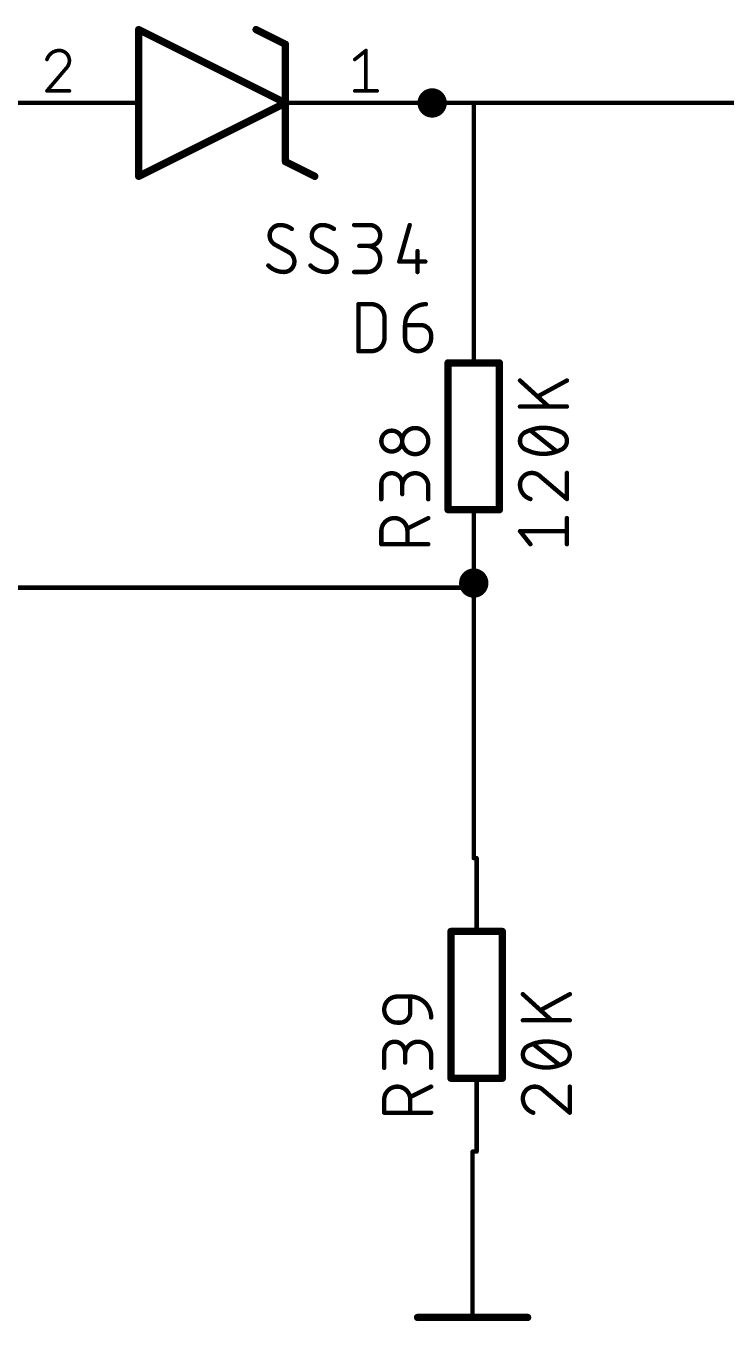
# Model space of a CAD drawing. Extents: x 3 to 264, y 2 to 181.
# Drawn here: x 79.61 to 103.86, y 38.97 to 83.81 of the extents above; entities that cross this region are included whole.
import ezdxf

# ---------------------------------------------------------------- set-up
doc = ezdxf.new("R2010")
doc.units = 0
for name, color, linetype in [('91', 122, 'CONTINUOUS'), ('94', 12, 'CONTINUOUS'), ('95', 251, 'CONTINUOUS'), ('96', 251, 'CONTINUOUS')]:
    doc.layers.add(name, color=color, linetype=linetype)

msp = doc.modelspace()

# ---------------------------------------------------------------- linework, layer by layer
at = {"layer": '91'}
for points, const_width in [([(93.68, 80.886, 1), (93.68, 81.394, 1), (93.68, 80.886)], 0.508), ([(93.68, 81.1781, 1), (93.68, 81.1019)], 0.0762), ([(93.68, 81.1781, 1), (93.68, 81.1019)], 0.0762), ([(95.1581, 81.14, 1), (95.0819, 81.14)], 0.0762), ([(95.12, 81.1019, 1), (95.12, 81.1781)], 0.0762), ([(95.0819, 74.68, 1), (95.1581, 74.68)], 0.0762), ([(95.12, 64.266, 1), (95.12, 64.774, 1), (95.12, 64.266)], 0.508), ([(95.1581, 64.52, 1), (95.0819, 64.52)], 0.0762), ([(95.1581, 64.52, 1), (95.0819, 64.52)], 0.0762), ([(95.0819, 64.36, 1), (95.1581, 64.36)], 0.0762), ([(95.12, 64.3219, 1), (95.12, 64.3981)], 0.0762), ([(95.12, 55.0381, 1), (95.12, 54.9619)], 0.0762), ([(95.0819, 55, 1), (95.1581, 55)], 0.0762), ([(95.22, 54.9619, 1), (95.22, 55.0381)], 0.0762), ([(95.1181, 44.84, 1), (95.0419, 44.84)], 0.0762), ([(95.08, 44.8781, 1), (95.08, 44.8019)], 0.0762), ([(95.22, 44.8019, 1), (95.22, 44.8781)], 0.0762), ([(95.0419, 41.64, 1), (95.1181, 41.64)], 0.0762)]:
    msp.add_lwpolyline(points, format="xyb", dxfattribs=dict(at, const_width=const_width))
at = {"layer": '91', "const_width": 0.1524}
for points in [[(93.68, 81.14), (95.12, 81.14)], [(106.48, 81.14), (93.68, 81.14)], [(95.12, 81.14), (95.12, 74.68)], [(95.12, 64.52), (95.12, 55)], [(95.12, 64.36), (95.12, 64.52)], [(78.68, 64.36), (95.12, 64.36)], [(95.12, 55), (95.22, 55)], [(95.08, 41.64), (95.08, 44.84)], [(95.08, 44.84), (95.22, 44.84)]]:
    msp.add_lwpolyline(points, dxfattribs=at)
at = {"layer": '94'}
for points, const_width in [([(83.52, 83.68), (83.52, 78.6)], 0.254), ([(83.52, 83.68), (88.6, 81.14)], 0.254), ([(88.6, 83.172), (87.584, 83.68)], 0.254), ([(88.6, 83.172), (88.6, 79.108)], 0.254), ([(78.44, 81.14), (83.52, 81.14)], 0.1524), ([(88.6, 81.14), (83.52, 78.6)], 0.254), ([(93.68, 81.14), (88.6, 81.14)], 0.1524), ([(89.616, 78.6), (88.6, 79.108)], 0.254), ([(95.12, 74.68), (95.12, 72.14)], 0.1524), ([(94.231, 72.14), (94.231, 67.06)], 0.254), ([(96.009, 72.14), (94.231, 72.14)], 0.254), ([(96.009, 67.06), (96.009, 72.14)], 0.254), ([(96.009, 67.06), (94.231, 67.06)], 0.254), ([(95.12, 64.52), (95.12, 67.06)], 0.1524), ([(95.22, 55), (95.22, 52.46)], 0.1524), ([(94.331, 52.46), (94.331, 47.38)], 0.254), ([(96.109, 52.46), (94.331, 52.46)], 0.254), ([(96.109, 47.38), (96.109, 52.46)], 0.254), ([(96.109, 47.38), (94.331, 47.38)], 0.254), ([(95.22, 44.84), (95.22, 47.38)], 0.1524), ([(95.08, 41.64), (95.08, 39.1)], 0.1524), ([(93.175, 39.1), (96.985, 39.1)], 0.254)]:
    msp.add_lwpolyline(points, dxfattribs=dict(at, const_width=const_width))
for points, const_width in [([(83.5835, 83.68, 1), (83.4565, 83.68)], 0.127), ([(83.5484, 83.7368, 1), (83.4916, 83.6232)], 0.127), ([(87.6124, 83.7368, 1), (87.5556, 83.6232)], 0.127), ([(88.6635, 83.172, 1), (88.5365, 83.172)], 0.127), ([(88.5716, 83.1152, 1), (88.6284, 83.2288)], 0.127), ([(83.52, 81.1019, 1), (83.52, 81.1781)], 0.0762), ([(88.6284, 81.0832, 1), (88.5716, 81.1968)], 0.127), ([(88.5716, 81.0832, 1), (88.6284, 81.1968)], 0.127), ([(88.6, 81.1781, 1), (88.6, 81.1019)], 0.0762), ([(93.68, 81.1019, 1), (93.68, 81.1781)], 0.0762), ([(88.6284, 79.1648, 1), (88.5716, 79.0512)], 0.127), ([(88.5365, 79.108, 1), (88.6635, 79.108)], 0.127), ([(83.4916, 78.6568, 1), (83.5484, 78.5432)], 0.127), ([(83.4565, 78.6, 1), (83.5835, 78.6)], 0.127), ([(89.5876, 78.5432, 1), (89.6444, 78.6568)], 0.127), ([(95.1581, 74.68, 1), (95.0819, 74.68)], 0.0762), ([(94.2945, 72.14, 1), (94.1675, 72.14)], 0.127), ([(94.231, 72.2035, 1), (94.231, 72.0765)], 0.127), ([(96.0725, 72.14, 1), (95.9455, 72.14)], 0.127), ([(96.009, 72.0765, 1), (96.009, 72.2035)], 0.127), ([(95.0819, 72.14, 1), (95.1581, 72.14)], 0.0762), ([(94.231, 67.1235, 1), (94.231, 66.9965)], 0.127), ([(94.1675, 67.06, 1), (94.2945, 67.06)], 0.127), ([(95.1581, 67.06, 1), (95.0819, 67.06)], 0.0762), ([(95.9455, 67.06, 1), (96.0725, 67.06)], 0.127), ([(96.009, 66.9965, 1), (96.009, 67.1235)], 0.127), ([(95.0819, 64.52, 1), (95.1581, 64.52)], 0.0762), ([(95.2581, 55, 1), (95.1819, 55)], 0.0762), ([(94.3945, 52.46, 1), (94.2675, 52.46)], 0.127), ([(94.331, 52.5235, 1), (94.331, 52.3965)], 0.127), ([(95.1819, 52.46, 1), (95.2581, 52.46)], 0.0762), ([(96.1725, 52.46, 1), (96.0455, 52.46)], 0.127), ([(96.109, 52.3965, 1), (96.109, 52.5235)], 0.127), ([(94.331, 47.4435, 1), (94.331, 47.3165)], 0.127), ([(94.2675, 47.38, 1), (94.3945, 47.38)], 0.127), ([(95.2581, 47.38, 1), (95.1819, 47.38)], 0.0762), ([(96.0455, 47.38, 1), (96.1725, 47.38)], 0.127), ([(96.109, 47.3165, 1), (96.109, 47.4435)], 0.127), ([(95.1819, 44.84, 1), (95.2581, 44.84)], 0.0762), ([(95.1181, 41.64, 1), (95.0419, 41.64)], 0.0762), ([(93.175, 39.1635, 1), (93.175, 39.0365)], 0.127), ([(95.0419, 39.1, 1), (95.1181, 39.1)], 0.0762), ([(96.985, 39.0365, 1), (96.985, 39.1635)], 0.127)]:
    msp.add_lwpolyline(points, format="xyb", dxfattribs=dict(at, const_width=const_width))
at = {"layer": '95'}
for points, const_width in [([(80.7705, 82.9561, 0.3252), (80.3436, 82.6457)], 0.127), ([(81.1197, 82.6069, 0.4142), (80.7705, 82.9561)], 0.127), ([(80.7705, 82.9879, 1), (80.7705, 82.9244)], 0.0635), ([(80.7705, 82.9244, 1), (80.7704, 82.9878)], 0.0635), ([(91.4201, 82.9561, 1), (91.3566, 82.9561)], 0.0635), ([(91.4082, 82.9313, 1), (91.3685, 82.9809)], 0.0635), ([(80.3134, 82.6554, 1), (80.3738, 82.6359)], 0.0635), ([(81.0033, 82.3352, 0.2053), (81.1197, 82.6069)], 0.127), ([(81.1514, 82.6068, 1), (81.088, 82.6069)], 0.0635), ([(81.088, 82.6069, 1), (81.1515, 82.6069)], 0.0635), ([(90.9805, 82.6704, 1), (91.0201, 82.6209)], 0.0635), ([(80.9814, 82.3582, 1), (81.0252, 82.3122)], 0.0635), ([(81.0275, 82.3146, 1), (80.9791, 82.3558)], 0.0635), ([(80.3436, 81.5909, 1), (80.3436, 81.5273)], 0.0635), ([(80.3194, 81.5797, 1), (80.3678, 81.5385)], 0.0635), ([(81.1197, 81.5273, 1), (81.1197, 81.5909)], 0.0635), ([(91.0003, 81.5909, 1), (91.0003, 81.5273)], 0.0635), ([(91.7764, 81.5273, 1), (91.7764, 81.5909)], 0.0635), ([(91.3566, 81.5591, 1), (91.4201, 81.5591)], 0.0635), ([(91.1636, 74.1738, 1), (91.0874, 74.1738)], 0.0762), ([(91.1255, 74.2119, 1), (91.1255, 74.1357)], 0.0762), ([(92.0286, 73.7222, 0.4142), (91.577, 74.1738)], 0.1524), ([(91.577, 74.2119, 1), (91.577, 74.1357)], 0.0762), ([(91.577, 74.1357, 1), (91.577, 74.2119)], 0.0762), ([(93.4632, 74.1738, 0.4142), (92.7407, 73.4513)], 0.1524), ([(93.4632, 74.1357, 1), (93.4632, 74.2119)], 0.0762), ([(92.0667, 73.7222, 1), (91.9905, 73.7222)], 0.0762), ([(91.9905, 73.7222, 1), (92.0667, 73.7222)], 0.0762), ([(92.7407, 73.4894, 1), (92.7407, 73.4132)], 0.0762), ([(92.7788, 73.4513, 1), (92.7026, 73.4513)], 0.0762), ([(92.7026, 73.4513, 1), (92.7788, 73.4513)], 0.0762), ([(93.6438, 73.0901, 0.4142), (93.2826, 73.4513)], 0.1524), ([(93.2826, 73.4894, 1), (93.2826, 73.4132)], 0.0762), ([(93.2826, 73.4132, 1), (93.2826, 73.4894)], 0.0762), ([(93.6819, 73.0901, 1), (93.6057, 73.0901)], 0.0762), ([(93.6057, 73.0901, 1), (93.6819, 73.0901)], 0.0762), ([(91.577, 72.5482, 0.4142), (92.0286, 72.9998)], 0.1524), ([(92.0667, 72.9998, 1), (91.9905, 72.9998)], 0.0762), ([(91.9905, 72.9998, 1), (92.0667, 72.9998)], 0.0762), ([(92.7407, 72.9998, 1), (93.6438, 72.9998)], 0.1524), ([(92.7788, 72.9998, 1), (92.7026, 72.9998)], 0.0762), ([(92.7026, 72.9998, 1), (92.7788, 72.9998)], 0.0762), ([(93.6819, 72.9998, 1), (93.6057, 72.9998)], 0.0762), ([(93.6057, 72.9998, 1), (93.6819, 72.9998)], 0.0762), ([(91.1255, 72.5863, 1), (91.1255, 72.5101)], 0.0762), ([(91.0874, 72.5482, 1), (91.1636, 72.5482)], 0.0762), ([(91.577, 72.5863, 1), (91.577, 72.5101)], 0.0762), ([(91.577, 72.5101, 1), (91.577, 72.5863)], 0.0762), ([(93.0936, 69.8864, 1), (93.0936, 68.9833)], 0.1524), ([(93.0936, 68.9833, 1), (93.0936, 69.8864)], 0.1524), ([(93.0936, 69.9245, 1), (93.0936, 69.8483)], 0.0762), ([(93.0936, 69.8483, 1), (93.0936, 69.9245)], 0.0762), ([(92.2808, 69.7961, 1), (92.2808, 69.0736)], 0.1524), ([(92.2808, 69.0736, 1), (92.2808, 69.7961)], 0.1524), ([(92.2808, 69.8342, 1), (92.2808, 69.758)], 0.0762), ([(92.2808, 69.758, 1), (92.2808, 69.8342)], 0.0762), ([(92.2808, 69.1117, 1), (92.2808, 69.0355)], 0.0762), ([(92.2808, 69.0355, 1), (92.2808, 69.1117)], 0.0762), ([(93.0936, 69.0214, 1), (93.0936, 68.9452)], 0.0762), ([(93.0936, 68.9452, 1), (93.0936, 69.0214)], 0.0762), ([(92.6421, 67.962, 1), (91.9196, 67.962)], 0.1524), ([(93.5452, 67.8717, 1), (92.6421, 67.8717)], 0.1524), ([(91.9577, 67.962, 1), (91.8815, 67.962)], 0.0762), ([(91.8815, 67.962, 1), (91.9577, 67.962)], 0.0762), ([(92.6802, 67.962, 1), (92.604, 67.962)], 0.0762), ([(92.604, 67.962, 1), (92.6802, 67.962)], 0.0762), ([(92.604, 67.8717, 1), (92.6802, 67.8717)], 0.0762), ([(93.5833, 67.8717, 1), (93.5071, 67.8717)], 0.0762), ([(93.5071, 67.8717, 1), (93.5833, 67.8717)], 0.0762), ([(91.8815, 67.4202, 1), (91.9577, 67.4202)], 0.0762), ([(92.604, 67.6008, 1), (92.6802, 67.6008)], 0.0762), ([(93.5071, 67.4202, 1), (93.5833, 67.4202)], 0.0762), ([(92.8227, 66.3178, 1), (91.9196, 66.3178)], 0.1524), ([(93.5622, 66.7352, 1), (93.5282, 66.8034)], 0.0762), ([(91.9577, 66.3178, 1), (91.8815, 66.3178)], 0.0762), ([(91.8815, 66.3178, 1), (91.9577, 66.3178)], 0.0762), ([(92.8608, 66.3178, 1), (92.7846, 66.3178)], 0.0762), ([(92.7846, 66.3178, 1), (92.8608, 66.3178)], 0.0762), ([(92.8057, 66.4421, 1), (92.8398, 66.374)], 0.0762), ([(91.9196, 65.9043, 1), (91.9196, 65.8281)], 0.0762), ([(93.5452, 65.8281, 1), (93.5452, 65.9043)], 0.0762), ([(91.8815, 65.8662, 1), (91.9577, 65.8662)], 0.0762), ([(92.7846, 65.8662, 1), (92.8608, 65.8662)], 0.0762), ([(92.4712, 50.2064, 1), (92.4712, 49.3033)], 0.1524), ([(92.4712, 50.2445, 1), (92.4712, 50.1683)], 0.0762), ([(92.4712, 50.1683, 1), (92.4712, 50.2445)], 0.0762), ([(92.9608, 50.2064, 1), (92.8846, 50.2064)], 0.0762), ([(93.6452, 49.4839, 0.4142), (92.9227, 50.2064)], 0.1524), ([(92.9227, 50.2445, 1), (92.9227, 50.1683)], 0.0762), ([(92.9227, 50.1683, 1), (92.9227, 50.2445)], 0.0762), ([(92.4712, 49.3414, 1), (92.4712, 49.2652)], 0.0762), ([(92.4712, 49.2652, 1), (92.4712, 49.3414)], 0.0762), ([(92.5615, 49.3033, 0.4142), (92.9227, 49.6645)], 0.1524), ([(92.5615, 49.3414, 1), (92.5615, 49.2652)], 0.0762), ([(92.5615, 49.2652, 1), (92.5615, 49.3414)], 0.0762), ([(92.9608, 49.6645, 1), (92.8846, 49.6645)], 0.0762), ([(92.8846, 49.6645, 1), (92.9608, 49.6645)], 0.0762), ([(93.6071, 49.4839, 1), (93.6833, 49.4839)], 0.0762), ([(92.7421, 48.282, 1), (92.0196, 48.282)], 0.1524), ([(93.6452, 48.1917, 1), (92.7421, 48.1917)], 0.1524), ([(92.0577, 48.282, 1), (91.9815, 48.282)], 0.0762), ([(91.9815, 48.282, 1), (92.0577, 48.282)], 0.0762), ([(92.7802, 48.282, 1), (92.704, 48.282)], 0.0762), ([(92.704, 48.282, 1), (92.7802, 48.282)], 0.0762), ([(92.704, 48.1917, 1), (92.7802, 48.1917)], 0.0762), ([(93.6833, 48.1917, 1), (93.6071, 48.1917)], 0.0762), ([(93.6071, 48.1917, 1), (93.6833, 48.1917)], 0.0762), ([(91.9815, 47.7402, 1), (92.0577, 47.7402)], 0.0762), ([(92.704, 47.9208, 1), (92.7802, 47.9208)], 0.0762), ([(93.6071, 47.7402, 1), (93.6833, 47.7402)], 0.0762), ([(92.9227, 46.6378, 1), (92.0196, 46.6378)], 0.1524), ([(93.6622, 47.0552, 1), (93.6282, 47.1234)], 0.0762), ([(92.0577, 46.6378, 1), (91.9815, 46.6378)], 0.0762), ([(91.9815, 46.6378, 1), (92.0577, 46.6378)], 0.0762), ([(92.9608, 46.6378, 1), (92.8846, 46.6378)], 0.0762), ([(92.8846, 46.6378, 1), (92.9608, 46.6378)], 0.0762), ([(92.9057, 46.7621, 1), (92.9398, 46.694)], 0.0762), ([(92.0196, 46.2243, 1), (92.0196, 46.1481)], 0.0762), ([(91.9815, 46.1862, 1), (92.0577, 46.1862)], 0.0762), ([(92.8846, 46.1862, 1), (92.9608, 46.1862)], 0.0762), ([(93.6452, 46.1481, 1), (93.6452, 46.2243)], 0.0762)]:
    msp.add_lwpolyline(points, format="xyb", dxfattribs=dict(at, const_width=const_width))
for points, const_width in [([(91.0003, 82.6457), (91.3884, 82.9561)], 0.127), ([(91.3884, 82.9561), (91.3884, 81.5591)], 0.127), ([(81.0033, 82.3352), (80.3436, 81.5591)], 0.127), ([(80.3436, 81.5591), (81.1197, 81.5591)], 0.127), ([(91.0003, 81.5591), (91.7764, 81.5591)], 0.127), ([(91.1255, 72.5482), (91.1255, 74.1738)], 0.1524), ([(91.1255, 74.1738), (91.577, 74.1738)], 0.1524), ([(92.0286, 73.7222), (92.0286, 72.9998)], 0.1524), ([(92.7407, 73.4513), (93.2826, 73.4513)], 0.1524), ([(92.7407, 72.9998), (92.7407, 73.4513)], 0.1524), ([(93.6438, 73.0901), (93.6438, 72.9998)], 0.1524), ([(91.577, 72.5482), (91.1255, 72.5482)], 0.1524), ([(91.9196, 67.4202), (91.9196, 67.962)], 0.1524), ([(92.6421, 67.962), (92.6421, 67.6008)], 0.1524), ([(93.5452, 67.4202), (93.5452, 67.8717)], 0.1524), ([(93.5452, 66.7693), (92.8227, 66.4081)], 0.1524), ([(91.9196, 65.8662), (91.9196, 66.3178)], 0.1524), ([(92.8227, 66.3178), (92.8227, 65.8662)], 0.1524), ([(93.5452, 65.8662), (91.9196, 65.8662)], 0.1524), ([(92.4712, 50.2064), (92.9227, 50.2064)], 0.1524), ([(92.9227, 50.2064), (92.9227, 49.6645)], 0.1524), ([(92.5615, 49.3033), (92.4712, 49.3033)], 0.1524), ([(92.0196, 47.7402), (92.0196, 48.282)], 0.1524), ([(92.7421, 48.282), (92.7421, 47.9208)], 0.1524), ([(93.6452, 47.7402), (93.6452, 48.1917)], 0.1524), ([(93.6452, 47.0893), (92.9227, 46.7281)], 0.1524), ([(92.0196, 46.1862), (92.0196, 46.6378)], 0.1524), ([(92.9227, 46.6378), (92.9227, 46.1862)], 0.1524), ([(93.6452, 46.1862), (92.0196, 46.1862)], 0.1524)]:
    msp.add_lwpolyline(points, dxfattribs=dict(at, const_width=const_width))
at = {"layer": '96'}
for points, const_width in [([(88.414, 76.9138, 0.4142), (88.0528, 76.5526)], 0.1524), ([(88.8204, 76.7783, 0.1623), (88.414, 76.9138)], 0.1524), ([(88.414, 76.9519, 1), (88.414, 76.8757)], 0.0762), ([(88.414, 76.8757, 1), (88.414, 76.9519)], 0.0762), ([(88.7976, 76.7479, 1), (88.8433, 76.8088)], 0.0762), ([(89.873, 76.9138, 0.4142), (89.5117, 76.5526)], 0.1524), ([(89.873, 76.9519, 1), (89.8729, 76.8757)], 0.0762), ([(90.2794, 76.7783, 0.1623), (89.873, 76.9138)], 0.1524), ([(89.8729, 76.8757, 1), (89.873, 76.9519)], 0.0762), ([(90.2565, 76.7479, 1), (90.3022, 76.8088)], 0.0762), ([(90.9776, 76.9519, 1), (90.9776, 76.8757)], 0.0762), ([(91.5194, 76.1913, 1), (91.5194, 76.9138)], 0.1524), ([(91.5194, 76.9519, 1), (91.5194, 76.8757)], 0.0762), ([(91.5194, 76.8757, 1), (91.5194, 76.9519)], 0.0762), ([(92.9386, 76.9033, 1), (92.8653, 76.9243)], 0.0762), ([(88.0528, 76.5526, 0.2656), (88.2334, 76.2365)], 0.1524), ([(88.0909, 76.5526, 1), (88.0147, 76.5526)], 0.0762), ([(88.0147, 76.5526, 1), (88.0909, 76.5526)], 0.0762), ([(88.2517, 76.2699, 1), (88.2152, 76.203)], 0.0762), ([(88.2141, 76.2036, 1), (88.2528, 76.2693)], 0.0762), ([(89.5117, 76.5526, 0.2656), (89.6923, 76.2365)], 0.1524), ([(89.5498, 76.5526, 1), (89.4736, 76.5526)], 0.0762), ([(89.4736, 76.5526, 1), (89.5498, 76.5526)], 0.0762), ([(89.7106, 76.2699, 1), (89.6741, 76.203)], 0.0762), ([(89.673, 76.2036, 1), (89.7117, 76.2693)], 0.0762), ([(91.1582, 76.2294, 1), (91.1582, 76.1532)], 0.0762), ([(91.4291, 75.2882, 1), (91.4291, 76.1913)], 0.1524), ([(91.4291, 76.2294, 1), (91.4291, 76.1532)], 0.0762), ([(91.5194, 76.2294, 1), (91.5194, 76.1532)], 0.0762), ([(91.5194, 76.1532, 1), (91.5194, 76.2294)], 0.0762), ([(88.7495, 75.9984, 1), (88.7108, 75.9327)], 0.0762), ([(88.9107, 75.6494, 0.2656), (88.7301, 75.9655)], 0.1524), ([(88.7119, 75.9321, 1), (88.7484, 75.999)], 0.0762), ([(90.2084, 75.9984, 1), (90.1697, 75.9327)], 0.0762), ([(90.3697, 75.6494, 0.2656), (90.189, 75.9655)], 0.1524), ([(90.1708, 75.9321, 1), (90.2073, 75.999)], 0.0762), ([(93.211, 76.0107, 1), (93.1348, 76.0107)], 0.0762), ([(88.0076, 75.514, 0.2), (88.5495, 75.2882)], 0.1524), ([(88.0347, 75.5408, 1), (87.9806, 75.4871)], 0.0762), ([(88.5495, 75.2882, 0.4142), (88.9107, 75.6494)], 0.1524), ([(88.5495, 75.3263, 1), (88.5495, 75.2501)], 0.0762), ([(88.5495, 75.2501, 1), (88.5495, 75.3263)], 0.0762), ([(88.9488, 75.6494, 1), (88.8726, 75.6494)], 0.0762), ([(88.8726, 75.6494, 1), (88.9488, 75.6494)], 0.0762), ([(89.4665, 75.514, 0.2), (90.0084, 75.2882)], 0.1524), ([(89.4936, 75.5408, 1), (89.4395, 75.4871)], 0.0762), ([(90.0084, 75.2882, 0.4142), (90.3697, 75.6494)], 0.1524), ([(90.0084, 75.3263, 1), (90.0084, 75.2501)], 0.0762), ([(90.0084, 75.2501, 1), (90.0084, 75.3263)], 0.0762), ([(90.4078, 75.6494, 1), (90.3316, 75.6494)], 0.0762), ([(90.3316, 75.6494, 1), (90.4078, 75.6494)], 0.0762), ([(90.9776, 75.3263, 1), (90.9776, 75.2501)], 0.0762), ([(91.4291, 75.3263, 1), (91.4291, 75.2501)], 0.0762), ([(91.4291, 75.2501, 1), (91.4291, 75.3263)], 0.0762), ([(92.5407, 75.6875, 1), (92.5407, 75.6113)], 0.0762), ([(92.5041, 75.6599, 1), (92.5773, 75.639)], 0.0762), ([(93.1348, 75.2882, 1), (93.211, 75.2882)], 0.0762), ([(93.4438, 75.6113, 1), (93.4438, 75.6875)], 0.0762), ([(96.7458, 71.5601, 1), (96.6946, 71.5037)], 0.0762), ([(98.364, 71.4984, 1), (98.3276, 71.5653)], 0.0762), ([(97.3341, 71.0235, 1), (97.3706, 70.9566)], 0.0762), ([(96.7202, 70.6669, 1), (96.7202, 70.5907)], 0.0762), ([(97.688, 70.6006, 1), (97.7393, 70.657)], 0.0762), ([(98.3458, 70.5907, 1), (98.3458, 70.6669)], 0.0762), ([(97.533, 69.8956, 0.1139), (96.946, 69.7601)], 0.1524), ([(98.12, 69.7601, 0.1139), (97.533, 69.8956)], 0.1524), ([(97.533, 69.9337, 1), (97.533, 69.8575)], 0.0762), ([(97.533, 69.8575, 1), (97.533, 69.9337)], 0.0762), ([(96.946, 69.7601, 0.3205), (96.7202, 69.444)], 0.1524), ([(96.7202, 69.444, 0.3205), (96.946, 69.1279)], 0.1524), ([(96.7583, 69.444, 1), (96.6821, 69.444)], 0.0762), ([(96.9293, 69.7943, 1), (96.9627, 69.7258)], 0.0762), ([(96.9583, 69.724, 1), (96.9336, 69.7961)], 0.0762), ([(97.1052, 69.835, 1), (97.0576, 69.7755)], 0.0762), ([(98.3458, 69.444, 0.3205), (98.12, 69.7601)], 0.1524), ([(98.1324, 69.7961, 1), (98.1077, 69.724)], 0.0762), ([(98.12, 69.1279, 0.3205), (98.3458, 69.444)], 0.1524), ([(98.1033, 69.7258, 1), (98.1367, 69.7943)], 0.0762), ([(98.3839, 69.444, 1), (98.3077, 69.444)], 0.0762), ([(96.6821, 69.444, 1), (96.7583, 69.444)], 0.0762), ([(96.9627, 69.1622, 1), (96.9293, 69.0937)], 0.0762), ([(96.946, 69.1279, 0.1139), (97.533, 68.9924)], 0.1524), ([(96.9336, 69.0919, 1), (96.9583, 69.164)], 0.0762), ([(97.533, 68.9924, 0.1139), (98.12, 69.1279)], 0.1524), ([(97.533, 69.0305, 1), (97.533, 68.9543)], 0.0762), ([(97.533, 68.9543, 1), (97.533, 69.0305)], 0.0762), ([(97.9608, 69.053, 1), (98.0084, 69.1125)], 0.0762), ([(98.1077, 69.1639, 1), (98.1324, 69.0919)], 0.0762), ([(98.1367, 69.0937, 1), (98.1033, 69.1622)], 0.0762), ([(98.3077, 69.444, 1), (98.3839, 69.444)], 0.0762), ([(97.1266, 68.3324, 0.4142), (96.7202, 67.926)], 0.1524), ([(97.4427, 68.197, 0.2053), (97.1266, 68.3324)], 0.1524), ([(97.1266, 68.3705, 1), (97.1266, 68.2943)], 0.0762), ([(97.1266, 68.2943, 1), (97.1266, 68.3705)], 0.0762), ([(97.4674, 68.226, 1), (97.418, 68.1679)], 0.0762), ([(97.4151, 68.1707, 1), (97.4703, 68.2232)], 0.0762), ([(98.3839, 68.3324, 1), (98.3077, 68.3324)], 0.0762), ([(96.7202, 67.926, 0.3252), (97.0814, 67.4293)], 0.1524), ([(96.7583, 67.926, 1), (96.6821, 67.926)], 0.0762), ([(96.6821, 67.926, 1), (96.7583, 67.926)], 0.0762), ([(97.0697, 67.3931, 1), (97.0932, 67.4656)], 0.0762), ([(98.3077, 67.4293, 1), (98.3839, 67.4293)], 0.0762), ([(98.3211, 67.4003, 1), (98.3705, 67.4584)], 0.0762), ([(98.3839, 66.7693, 1), (98.3077, 66.7693)], 0.0762), ([(96.75, 66.3416, 1), (96.6904, 66.294)], 0.0762), ([(96.7202, 66.3559, 1), (96.7202, 66.2797)], 0.0762), ([(98.3458, 66.2797, 1), (98.3458, 66.3559)], 0.0762), ([(97.0517, 65.8424, 1), (97.1112, 65.89)], 0.0762), ([(98.3077, 65.8662, 1), (98.3839, 65.8662)], 0.0762), ([(96.8458, 50.3169, 1), (96.7946, 50.2606)], 0.0762), ([(98.464, 50.2553, 1), (98.4276, 50.3222)], 0.0762), ([(97.4341, 49.7803, 1), (97.4706, 49.7134)], 0.0762), ([(96.8202, 49.4237, 1), (96.8202, 49.3475)], 0.0762), ([(97.788, 49.3575, 1), (97.8393, 49.4138)], 0.0762), ([(98.4458, 49.3475, 1), (98.4458, 49.4237)], 0.0762), ([(97.046, 48.517, 0.3205), (96.8202, 48.2009)], 0.1524), ([(97.633, 48.6524, 0.1139), (97.046, 48.517)], 0.1524), ([(97.0293, 48.5512, 1), (97.0627, 48.4827)], 0.0762), ([(97.0583, 48.4809, 1), (97.0336, 48.553)], 0.0762), ([(97.2052, 48.5919, 1), (97.1576, 48.5324)], 0.0762), ([(98.22, 48.517, 0.1139), (97.633, 48.6524)], 0.1524), ([(97.633, 48.6905, 1), (97.633, 48.6143)], 0.0762), ([(97.633, 48.6143, 1), (97.633, 48.6905)], 0.0762), ([(98.4458, 48.2009, 0.3205), (98.22, 48.517)], 0.1524), ([(98.2324, 48.553, 1), (98.2077, 48.4809)], 0.0762), ([(98.2033, 48.4827, 1), (98.2367, 48.5512)], 0.0762), ([(96.8202, 48.2009, 0.3205), (97.046, 47.8848)], 0.1524), ([(96.8583, 48.2009, 1), (96.7821, 48.2009)], 0.0762), ([(96.7821, 48.2009, 1), (96.8583, 48.2009)], 0.0762), ([(98.22, 47.8848, 0.3205), (98.4458, 48.2009)], 0.1524), ([(98.4839, 48.2009, 1), (98.4077, 48.2009)], 0.0762), ([(98.4077, 48.2009, 1), (98.4839, 48.2009)], 0.0762), ([(97.046, 47.8848, 0.1139), (97.633, 47.7493)], 0.1524), ([(97.0627, 47.919, 1), (97.0293, 47.8505)], 0.0762), ([(97.0336, 47.8487, 1), (97.0583, 47.9208)], 0.0762), ([(97.633, 47.7493, 0.1139), (98.22, 47.8848)], 0.1524), ([(97.633, 47.7874, 1), (97.633, 47.7112)], 0.0762), ([(97.633, 47.7112, 1), (97.633, 47.7874)], 0.0762), ([(98.0608, 47.8099, 1), (98.1084, 47.8694)], 0.0762), ([(98.2077, 47.9208, 1), (98.2324, 47.8487)], 0.0762), ([(98.2367, 47.8505, 1), (98.2033, 47.919)], 0.0762), ([(97.2266, 47.0893, 0.4142), (96.8202, 46.6829)], 0.1524), ([(97.5427, 46.9538, 0.2053), (97.2266, 47.0893)], 0.1524), ([(97.2266, 47.1274, 1), (97.2266, 47.0512)], 0.0762), ([(97.2266, 47.0512, 1), (97.2266, 47.1274)], 0.0762), ([(98.4839, 47.0893, 1), (98.4077, 47.0893)], 0.0762), ([(96.8202, 46.6829, 0.3252), (97.1814, 46.1862)], 0.1524), ([(96.8583, 46.6829, 1), (96.7821, 46.6829)], 0.0762), ([(96.7821, 46.6829, 1), (96.8583, 46.6829)], 0.0762), ([(97.5674, 46.9829, 1), (97.518, 46.9248)], 0.0762), ([(97.5151, 46.9276, 1), (97.5703, 46.9801)], 0.0762), ([(97.1697, 46.15, 1), (97.1932, 46.2224)], 0.0762), ([(98.4077, 46.1862, 1), (98.4839, 46.1862)], 0.0762), ([(98.4211, 46.1572, 1), (98.4705, 46.2152)], 0.0762)]:
    msp.add_lwpolyline(points, format="xyb", dxfattribs=dict(at, const_width=const_width))
at = {"layer": '96', "const_width": 0.1524}
for points in [[(90.9776, 76.9138), (91.5194, 76.9138)], [(92.9019, 76.9138), (92.5407, 75.6494)], [(88.7301, 75.9655), (88.2334, 76.2365)], [(90.189, 75.9655), (89.6923, 76.2365)], [(91.5194, 76.1913), (91.1582, 76.1913)], [(93.1729, 76.0107), (93.1729, 75.2882)], [(90.9776, 75.2882), (91.4291, 75.2882)], [(92.5407, 75.6494), (93.4438, 75.6494)], [(96.7202, 71.5319), (97.7136, 70.6288)], [(98.3458, 71.5319), (97.3524, 70.99)], [(98.3458, 70.6288), (96.7202, 70.6288)], [(97.9846, 69.0828), (97.0814, 69.8052)], [(97.4427, 68.197), (98.3458, 67.4293)], [(98.3458, 67.4293), (98.3458, 68.3324)], [(98.3458, 65.8662), (98.3458, 66.7693)], [(97.0814, 65.8662), (96.7202, 66.3178)], [(96.7202, 66.3178), (98.3458, 66.3178)], [(96.8202, 50.2888), (97.8136, 49.3856)], [(98.4458, 50.2888), (97.4524, 49.7469)], [(98.4458, 49.3856), (96.8202, 49.3856)], [(98.0846, 47.8396), (97.1814, 48.5621)], [(98.4458, 46.1862), (98.4458, 47.0893)], [(97.5427, 46.9538), (98.4458, 46.1862)]]:
    msp.add_lwpolyline(points, dxfattribs=at)

doc.saveas('drawing.dxf')
